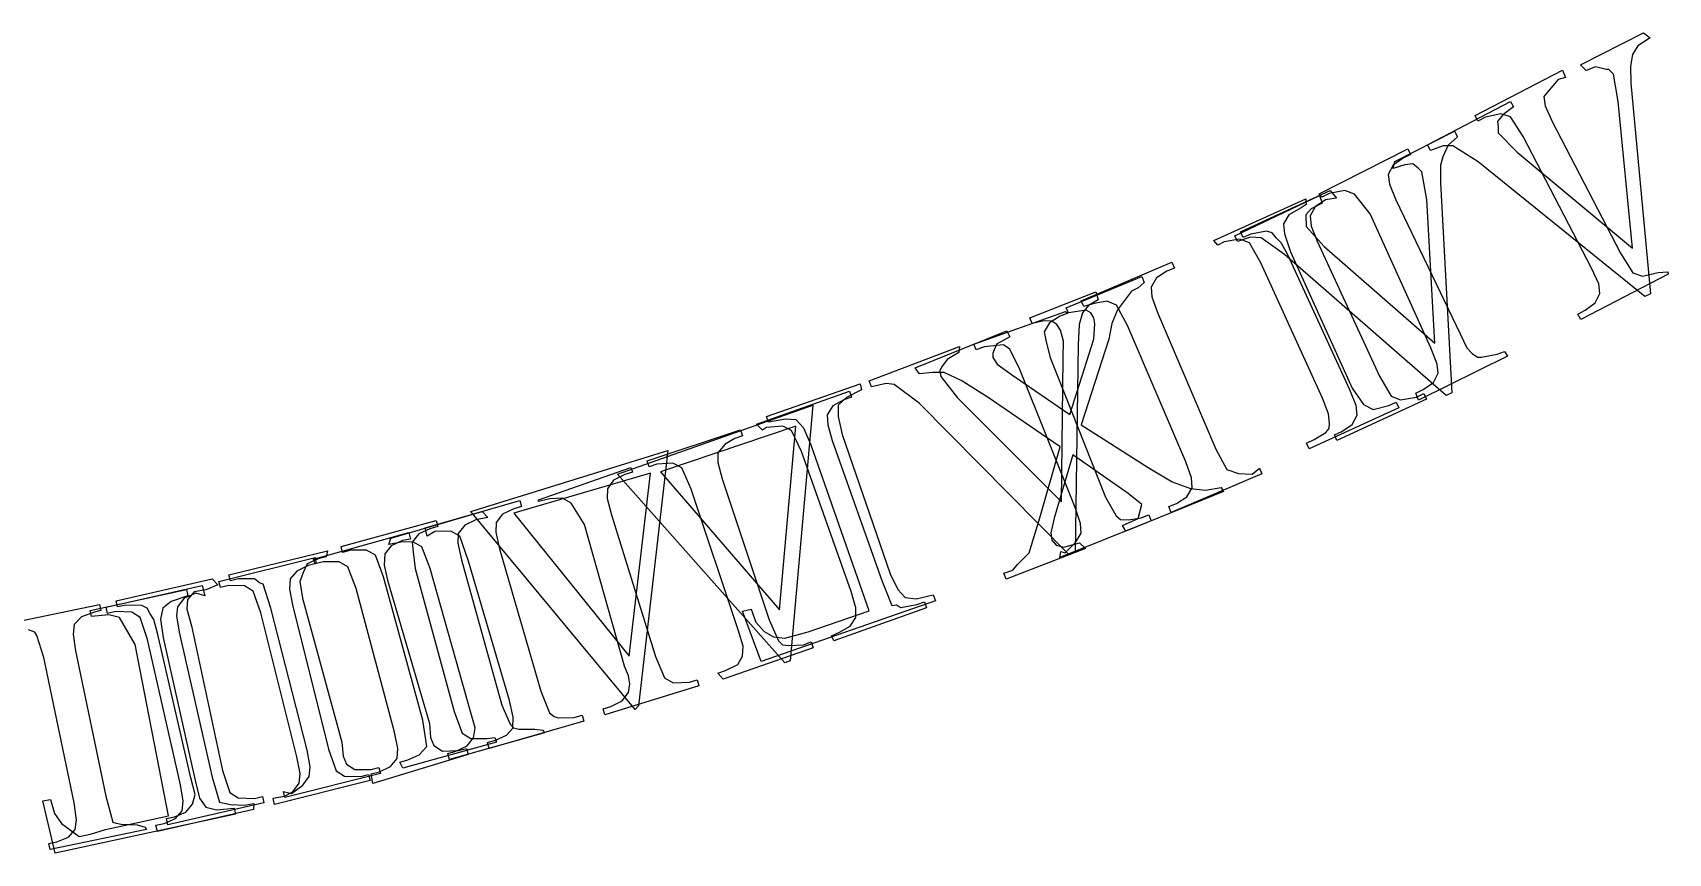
# Model space of a CAD drawing. Header units: millimetres. Extents: x -330 to 330, y -330 to 331.
# Drawn here: x 64.4 to 154.1, y -323.5 to -278.4 of the extents above; entities that cross this region are included whole.
import ezdxf

# ---------------------------------------------------------------- set-up
doc = ezdxf.new("R2010")
doc.units = ezdxf.units.MM
for name, color, linetype in [('Layer 1', 7, 'Continuous'), ('Layer 1 (2)', 7, 'Continuous'), ('Layer 1 (3)', 7, 'Continuous')]:
    doc.layers.add(name, color=color, linetype=linetype)

msp = doc.modelspace()

# ---------------------------------------------------------------- linework, layer by layer
at = {"layer": 'Layer 1'}
for p, q in [((139.095, -285.5104, -90), (142.378, -283.8407, -90)), ((142.526, -284.1515, -90), (142.028375, -284.604762, -90)), ((142.378, -283.8407, -90), (142.526, -284.1515, -90)), ((141.734, -285.2525, -90), (141.603, -285.709675, -90)), ((142.028375, -284.604762, -90), (141.734, -285.2525, -90)), ((139.014, -285.8928, -90), (139.095, -285.5104, -90)), ((139.651125, -285.685875, -90), (139.014, -285.8928, -90)), ((140.085, -285.6261, -90), (139.651125, -285.685875, -90)), ((140.37675, -285.866862, -90), (140.085, -285.6261, -90)), ((140.586, -286.0729, -90), (140.37675, -285.866862, -90)), ((140.847, -287.5967, -90), (140.586, -286.0729, -90)), ((141.603, -285.709675, -90), (141.595, -286.6653, -90)), ((141.595, -286.6653, -90), (142.231, -298.1964, -90)), ((130.315, -289.5768, -90), (134.96, -287.3678, -90)), ((135.108, -287.7978, -90), (134.499625, -288.106338, -90)), ((134.96, -287.3678, -90), (135.108, -287.7978, -90)), ((141.295, -295.4691, -90), (140.847, -287.5967, -90)), ((134.499625, -288.106338, -90), (134.207, -288.4367, -90)), ((134.207, -288.4367, -90), (134.224, -289.0675, -90)), ((130.463, -289.8874, -90), (130.315, -289.5768, -90)), ((131.1775, -289.663275, -90), (130.463, -289.8874, -90)), ((131.769, -289.6832, -90), (131.1775, -289.663275, -90)), ((133.053, -290.6129, -90), (131.769, -289.6832, -90)), ((134.224, -289.0675, -90), (135.221, -290.169, -90)), ((141.92, -298.344, -90), (133.053, -290.6129, -90)), ((135.221, -290.169, -90), (141.295, -295.4691, -90)), ((121.066, -293.5392, -90), (125.215, -291.817, -90)), ((125.01175, -292.428138, -90), (124.658, -292.6238, -90)), ((125.343, -292.1361, -90), (125.01175, -292.428138, -90)), ((125.215, -291.817, -90), (125.343, -292.1361, -90)), ((124.658, -292.6238, -90), (123.883, -293.6384, -90)), ((121.194, -293.8109, -90), (121.066, -293.5392, -90)), ((122.167, -293.6593, -90), (121.194, -293.8109, -90)), ((122.42425, -293.801262, -90), (122.167, -293.6593, -90)), ((122.584, -294.0843, -90), (122.42425, -293.801262, -90)), ((122.647, -294.4031, -90), (122.584, -294.0843, -90)), ((123.883, -293.6384, -90), (123.580875, -294.393338, -90)), ((112.794, -296.8304, -90), (117.814, -294.8042, -90)), ((117.976, -295.1233, -90), (117.243, -295.5262, -90)), ((117.814, -294.8042, -90), (117.976, -295.1233, -90)), ((122.582, -295.2595, -90), (122.647, -294.4031, -90)), ((123.580875, -294.393338, -90), (123.416, -295.2484, -90)), ((117.243, -295.5262, -90), (117.041, -296.0263, -90)), ((117.041, -296.0263, -90), (117.055, -296.2541, -90)), ((121.269, -299.3881, -90), (122.582, -295.2595, -90)), ((123.416, -295.2484, -90), (121.896, -299.9474, -90)), ((113.018, -297.1494, -90), (112.794, -296.8304, -90)), ((117.055, -296.2541, -90), (117.293, -296.6195, -90)), ((117.293, -296.6195, -90), (118.073, -297.187, -90)), ((113.733125, -297.073375, -90), (113.018, -297.1494, -90)), ((114.386, -297.0854, -90), (113.733125, -297.073375, -90)), ((115.306375, -297.522775, -90), (114.386, -297.0854, -90)), ((116.727, -298.4229, -90), (115.306375, -297.522775, -90)), ((118.073, -297.187, -90), (121.269, -299.3881, -90)), ((120.748, -301.1534, -90), (116.727, -298.4229, -90)), ((142.231, -298.1964, -90), (141.92, -298.344, -90)), ((96.454, -302.6541, -90), (107.17, -298.8817, -90)), ((107.17, -298.8817, -90), (105.938, -312.9144, -90)), ((106.242, -300.0294, -90), (98.813, -302.5374, -90)), ((105.345, -310.1106, -90), (106.242, -300.0294, -90)), ((121.896, -299.9474, -90), (125.56, -302.2903, -90)), ((119.625, -305.057, -90), (120.748, -301.1534, -90)), ((121.43, -301.6003, -90), (120.413, -305.07, -90)), ((124.464, -303.723, -90), (121.43, -301.6003, -90)), ((125.56, -302.2903, -90), (126.8875, -303.074987, -90)), ((105.639, -313.0154, -90), (96.454, -302.6541, -90)), ((98.813, -302.5374, -90), (105.345, -310.1106, -90)), ((126.8875, -303.074987, -90), (127.882, -303.4447, -90)), ((129.703, -303.6074, -90), (124.342, -305.7905, -90)), ((125.22, -304.3231, -90), (124.464, -303.723, -90)), ((127.882, -303.4447, -90), (128.718625, -303.542713, -90)), ((128.718625, -303.542713, -90), (129.574, -303.4002, -90)), ((129.574, -303.4002, -90), (129.703, -303.6074, -90)), ((84.017, -306.1813, -90), (89.031, -304.7165, -90)), ((89.031, -304.7165, -90), (89.346, -305.0478, -90)), ((125.02, -305.1015, -90), (125.22, -304.3231, -90)), ((87.725, -305.9151, -90), (87.70175, -306.448412, -90)), ((88.076, -305.461275, -90), (87.725, -305.9151, -90)), ((88.694, -305.169, -90), (88.076, -305.461275, -90)), ((89.346, -305.0478, -90), (88.694, -305.169, -90)), ((119.031, -306.9721, -90), (119.625, -305.057, -90)), ((120.413, -305.07, -90), (120.226, -305.8876, -90)), ((120.226, -305.8876, -90), (120.287, -306.2744, -90)), ((124.165, -305.4711, -90), (125.02, -305.1015, -90)), ((124.342, -305.7905, -90), (124.165, -305.4711, -90)), ((83.922, -306.5125, -90), (84.017, -306.1813, -90)), ((84.575, -306.389, -90), (83.922, -306.5125, -90)), ((85.236, -306.3744, -90), (84.575, -306.389, -90)), ((85.72, -306.6535, -90), (85.236, -306.3744, -90)), ((86.18, -307.8386, -90), (85.72, -306.6535, -90)), ((87.70175, -306.448412, -90), (87.899, -307.3544, -90)), ((122.138, -306.7443, -90), (117.782, -308.4188, -90)), ((120.287, -306.2744, -90), (120.519, -306.5517, -90)), ((120.519, -306.5517, -90), (120.949, -306.6739, -90)), ((120.949, -306.6739, -90), (121.802, -306.4252, -90)), ((121.802, -306.4252, -90), (122.138, -306.7443, -90)), ((74.6, -308.5453, -90), (79.881, -307.2385, -90)), ((79.493, -307.6804, -90), (78.866625, -307.97725, -90)), ((79.927, -307.5724, -90), (79.493, -307.6804, -90)), ((79.881, -307.2385, -90), (79.927, -307.5724, -90)), ((87.899, -307.3544, -90), (90.107, -315.3382, -90)), ((118.135875, -307.923975, -90), (118.393, -307.6206, -90)), ((118.393, -307.6206, -90), (119.031, -306.9721, -90)), ((74.683, -308.8792, -90), (74.6, -308.5453, -90)), ((78.502, -308.3971, -90), (78.462375, -308.963275, -90)), ((78.866625, -307.97725, -90), (78.502, -308.3971, -90)), ((88.388, -315.6819, -90), (86.18, -307.8386, -90)), ((117.653, -308.0997, -90), (118.135875, -307.923975, -90)), ((117.782, -308.4188, -90), (117.653, -308.0997, -90)), ((68.415, -309.9645, -90), (73.685, -308.7636, -90)), ((72.69375, -309.46425, -90), (72.321, -309.9354, -90)), ((73.326, -309.1983, -90), (72.69375, -309.46425, -90)), ((73.828, -309.3348, -90), (73.326, -309.1983, -90)), ((73.685, -308.7636, -90), (73.828, -309.3348, -90)), ((75.125, -308.7691, -90), (74.683, -308.8792, -90)), ((76, -308.781, -90), (75.125, -308.7691, -90)), ((76.476, -309.0747, -90), (76, -308.781, -90)), ((76.899, -310.2728, -90), (76.476, -309.0747, -90)), ((78.462375, -308.963275, -90), (78.632, -309.841, -90)), ((68.492, -310.3, -90), (68.415, -309.9645, -90)), ((68.936, -310.1989, -90), (68.492, -310.3, -90)), ((69.811, -310.2283, -90), (68.936, -310.1989, -90)), ((70.281, -310.5315, -90), (69.811, -310.2283, -90)), ((72.321, -309.9354, -90), (72.270125, -310.431413, -90)), ((78.87, -318.1793, -90), (76.899, -310.2728, -90)), ((78.632, -309.841, -90), (80.602, -317.7475, -90)), ((70.68, -311.738, -90), (70.281, -310.5315, -90)), ((72.270125, -310.431413, -90), (72.421, -311.3412, -90)), ((72.491, -319.7065, -90), (70.68, -311.738, -90)), ((72.421, -311.3412, -90), (74.232, -319.2858, -90)), ((105.938, -312.9144, -90), (105.639, -313.0154, -90)), ((88.660625, -316.588413, -90), (88.388, -315.6819, -90)), ((90.107, -315.3382, -90), (90.567, -316.3828, -90)), ((88.553, -317.1239, -90), (88.660625, -316.588413, -90)), ((90.567, -316.3828, -90), (90.76175, -316.586362, -90)), ((90.76175, -316.586362, -90), (91.042, -316.6643, -90)), ((91.042, -316.6643, -90), (91.926, -316.6474, -90)), ((91.926, -316.6474, -90), (92.356, -316.7193, -90)), ((92.449, -316.8577, -90), (87.247, -318.3224, -90)), ((87.593, -317.8676, -90), (88.204625, -317.5769, -90)), ((88.204625, -317.5769, -90), (88.553, -317.1239, -90)), ((92.356, -316.7193, -90), (92.449, -316.8577, -90)), ((79.06125, -319.091513, -90), (78.87, -318.1793, -90)), ((80.602, -317.7475, -90), (81.026, -318.9458, -90)), ((87.154, -317.9912, -90), (87.593, -317.8676, -90)), ((87.247, -318.3224, -90), (87.154, -317.9912, -90)), ((74.232, -319.2858, -90), (74.631, -320.65897, -90)), ((78.99, -319.6255, -90), (79.06125, -319.091513, -90)), ((81.026, -318.9458, -90), (81.493, -319.2419, -90)), ((81.493, -319.2419, -90), (82.377, -319.2514, -90)), ((82.377, -319.2514, -90), (82.81, -319.1434, -90)), ((82.81, -319.1434, -90), (82.893, -319.4773, -90)), ((72.640125, -320.600901, -90), (72.491, -319.7065, -90)), ((82.893, -319.4773, -90), (77.649, -320.78412, -90)), ((78.201, -320.34015, -90), (78.6525, -320.089486, -90)), ((78.6525, -320.089486, -90), (78.99, -319.6255, -90)), ((76.488, -321.0614, -90), (71.219, -322.26234, -90)), ((72.211625, -321.56596, -90), (72.583, -321.13099, -90)), ((72.583, -321.13099, -90), (72.640125, -320.600901, -90)), ((74.631, -320.65897, -90), (75.23, -320.79735, -90)), ((75.23, -320.79735, -90), (75.976, -320.82486, -90)), ((75.976, -320.82486, -90), (76.516, -320.72565, -90)), ((76.516, -320.72565, -90), (76.488, -321.0614, -90)), ((77.566, -320.45022, -90), (78.201, -320.34015, -90)), ((77.649, -320.78412, -90), (77.566, -320.45022, -90)), ((71.142, -321.92685, -90), (71.586, -321.82552, -90)), ((71.219, -322.26234, -90), (71.142, -321.92685, -90)), ((71.586, -321.82552, -90), (72.211625, -321.56596, -90))]:
    msp.add_line(p, q, dxfattribs=at)
at = {"layer": 'Layer 1 (2)'}
for p, q in [((143.499, -282.9755), (148.299, -280.4918)), ((148.299, -280.4918), (148.457, -280.8974)), ((148.061, -281.0025), (147.262, -281.929)), ((148.457, -280.8974), (148.061, -281.0025)), ((147.262, -281.929), (147.3465, -282.456087)), ((147.3465, -282.456087), (147.722, -283.3038)), ((143.658, -283.2811), (143.499, -282.9755)), ((144.062, -283.0715), (143.658, -283.2811)), ((144.917, -282.8808), (144.062, -283.0715)), ((145.447, -283.0564), (144.917, -282.8808)), ((146.136, -284.1246), (145.447, -283.0564)), ((147.722, -283.3038), (151.467, -290.5407)), ((149.881, -291.3614), (146.136, -284.1246)), ((134.94, -287.2818), (139.813, -284.813)), ((139.962, -285.1231), (139.559, -285.3162)), ((139.813, -284.813), (139.962, -285.1231)), ((139.0005, -285.710763), (138.733, -286.2182)), ((139.559, -285.3162), (139.0005, -285.710763)), ((138.733, -286.2182), (138.8015, -286.747687)), ((138.8015, -286.747687), (139.152, -287.6062)), ((129.174, -289.8298), (134.219, -287.5472)), ((134.235, -287.8602), (133.962, -288.0454)), ((134.219, -287.5472), (134.235, -287.8602)), ((135.089, -287.4612), (134.94, -287.2818)), ((135.5, -287.2641), (135.089, -287.4612)), ((136.36, -287.099), (135.5, -287.2641)), ((136.885, -287.2908), (136.36, -287.099)), ((137.751, -288.3788), (136.885, -287.2908)), ((139.152, -287.6062), (142.676, -294.9526)), ((133.278875, -288.428575), (132.985, -288.9304)), ((133.962, -288.0454), (133.278875, -288.428575)), ((141.066, -295.7252), (137.751, -288.3788)), ((130.595, -289.7636), (129.732, -289.9113)), ((131.116, -289.9658), (130.595, -289.7636)), ((132.985, -288.9304), (133.042875, -289.478525)), ((133.042875, -289.478525), (133.376, -290.4648)), ((129.395, -290.0999), (129.174, -289.8298)), ((129.732, -289.9113), (129.395, -290.0999)), ((131.75, -291.067), (131.116, -289.9658)), ((133.376, -290.4648), (136.752, -297.9472)), ((151.467, -290.5407), (152.156, -291.6088)), ((135.127, -298.4824), (131.75, -291.067)), ((150.28925, -292.210238), (149.881, -291.3614)), ((153.541, -291.5937), (154.073, -291.5575)), ((154.073, -291.5575), (154.096, -291.6943)), ((154.096, -291.6943), (149.296, -294.1779)), ((150.333, -292.7407), (150.28925, -292.210238)), ((152.156, -291.6088), (152.678, -291.7887)), ((152.678, -291.7887), (153.541, -291.5937)), ((119.072, -294.0747), (122.69, -292.6497)), ((122.816, -293.0868), (122.290375, -293.396912)), ((122.69, -292.6497), (122.816, -293.0868)), ((149.542, -293.6625), (150.083, -293.2547)), ((150.083, -293.2547), (150.333, -292.7407)), ((119.198, -294.3949), (119.072, -294.0747)), ((119.870625, -294.245688), (119.198, -294.3949)), ((120.28, -294.2737), (119.870625, -294.245688)), ((121.965, -293.8049), (121.790875, -294.454575)), ((122.290375, -293.396912), (121.965, -293.8049)), ((149.138, -293.8721), (149.542, -293.6625)), ((149.296, -294.1779), (149.138, -293.8721)), ((120.56025, -294.45185), (120.28, -294.2737)), ((120.749, -294.7536), (120.56025, -294.45185)), ((120.92675, -295.35895), (120.749, -294.7536)), ((121.790875, -294.454575), (121.718, -295.5712)), ((142.676, -294.9526), (143.048, -295.736925)), ((110.262, -297.545), (115.219, -295.6598)), ((115.174, -295.98), (114.53875, -296.364938)), ((115.219, -295.6598), (115.174, -295.98)), ((120.905, -296.2919), (120.92675, -295.35895)), ((121.718, -295.5712), (121.559, -306.9615)), ((141.41475, -296.620537), (141.066, -295.7252)), ((143.048, -295.736925), (143.333, -296.0408)), ((143.333, -296.0408), (143.637625, -296.247788)), ((144.718, -296.0676), (145.12, -295.9363)), ((145.12, -295.9363), (145.269, -296.1848)), ((114.223, -296.7936), (114.1375, -296.997675)), ((114.53875, -296.364938), (114.223, -296.7936)), ((120.812, -304.1765), (120.905, -296.2919)), ((145.269, -296.1848), (140.397, -298.606)), ((141.477, -297.1174), (141.41475, -296.620537)), ((143.637625, -296.247788), (143.85, -296.2366)), ((143.85, -296.2366), (144.718, -296.0676)), ((104.626, -299.491), (109.763, -297.7072)), ((109.763, -297.7072), (109.85, -298.0321)), ((110.388, -297.8651), (110.262, -297.545)), ((111.19075, -297.689825), (110.388, -297.8651)), ((111.641, -297.7463), (111.19075, -297.689825)), ((113.012, -298.7663), (111.641, -297.7463)), ((114.1375, -296.997675), (114.196, -297.3048)), ((114.196, -297.3048), (115.116, -298.4721)), ((140.659, -298.0152), (141.21125, -297.623712)), ((141.21125, -297.623712), (141.477, -297.1174)), ((109.02075, -298.453862), (108.559, -298.8766)), ((109.85, -298.0321), (109.02075, -298.453862)), ((115.116, -298.4721), (120.812, -304.1765)), ((135.4575, -299.348813), (135.127, -298.4824)), ((136.752, -297.9472), (137.387, -298.8436)), ((138.771, -298.8978), (139.177, -298.7129)), ((139.177, -298.7129), (139.32, -299.0261)), ((140.248, -298.2125), (140.659, -298.0152)), ((140.397, -298.606), (140.248, -298.2125)), ((104.739, -299.8159), (104.626, -299.491)), ((108.559, -298.8766), (108.561375, -299.488487)), ((108.561375, -299.488487), (108.773, -300.4771)), ((121.238, -307.0877), (113.012, -298.7663)), ((139.32, -299.0261), (134.401, -301.2658)), ((135.509, -299.8826), (135.4575, -299.348813)), ((137.387, -298.8436), (137.9, -299.1113)), ((137.9, -299.1113), (138.771, -298.8978)), ((105.675, -299.648587), (104.739, -299.8159)), ((106.263, -299.6783), (105.675, -299.648587)), ((106.675375, -300.130362), (106.263, -299.6783)), ((107.087, -301.0655), (106.675375, -300.130362)), ((108.773, -300.4771), (111.415, -308.1283)), ((134.674, -300.7637), (135.316125, -300.38345)), ((135.316125, -300.38345), (135.486109, -300.1481)), ((135.486109, -300.1481), (135.509, -299.8826)), ((88.412, -304.7017), (99.222, -301.3711)), ((99.222, -301.3711), (97.616, -315.366)), ((110.259, -310.155), (107.087, -301.0655)), ((134.259, -300.9526), (134.674, -300.7637)), ((134.401, -301.2658), (134.259, -300.9526)), ((98.264, -302.5985), (90.77, -304.8025)), ((97.098, -312.6448), (98.264, -302.5985)), ((97.423, -315.5684), (88.412, -304.7017)), ((90.77, -304.8025), (97.098, -312.6448)), ((81.293, -306.6258), (86.507, -305.2044)), ((86.167, -305.6539), (85.56025, -305.941287)), ((86.598, -305.5365), (86.167, -305.6539)), ((86.507, -305.2044), (86.598, -305.5365)), ((81.383, -306.9578), (81.293, -306.6258)), ((85.56025, -305.941287), (85.192, -306.3921)), ((85.192, -306.3921), (85.242125, -306.925137)), ((75.144, -308.1791), (80.546, -306.8631)), ((79.43375, -307.58035), (79.231, -308.0241)), ((80.037, -307.3055), (79.43375, -307.58035)), ((80.47, -307.197), (80.037, -307.3055)), ((80.546, -306.8631), (80.47, -307.197)), ((81.823, -306.8379), (81.383, -306.9578)), ((82.698, -306.8308), (81.823, -306.8379)), ((83.18, -307.1139), (82.698, -306.8308)), ((83.63, -308.3024), (83.18, -307.1139)), ((85.242125, -306.925137), (85.353, -307.8328)), ((121.559, -306.9615), (121.238, -307.0877)), ((68.964, -309.6089), (74.231, -308.3985)), ((74.231, -308.3985), (74.539, -308.734)), ((75.228, -308.513), (75.144, -308.1791)), ((75.67, -308.4019), (75.228, -308.513)), ((76.546, -308.4122), (75.67, -308.4019)), ((76.829375, -308.618913), (76.546, -308.4122)), ((79.231, -308.0241), (79.031, -308.556475)), ((79.031, -308.556475), (79.179, -309.4676)), ((85.773, -316.164), (83.63, -308.3024)), ((85.353, -307.8328), (87.496, -315.6943)), ((111.415, -308.1283), (111.827625, -308.992263)), ((73.24175, -309.119013), (72.869, -309.5325)), ((73.874, -309.0173), (73.24175, -309.119013)), ((74.539, -308.734), (73.874, -309.0173)), ((77.022, -308.7051), (76.829375, -308.618913)), ((77.447, -310.0122), (77.022, -308.7051)), ((79.179, -309.4676), (81.347, -317.3707)), ((111.827625, -308.992263), (112.244, -309.433)), ((112.244, -309.433), (112.8365, -309.501825)), ((112.8365, -309.501825), (113.78, -309.2909)), ((113.78, -309.2909), (113.894, -309.6158)), ((62.755, -310.9149), (68.045, -309.8105)), ((67.769, -310.2386), (67.0525, -310.487925)), ((68.115, -310.1474), (67.769, -310.2386)), ((68.045, -309.8105), (68.115, -310.1474)), ((69.041, -309.9444), (68.964, -309.6089)), ((69.486, -309.8423), (69.041, -309.9444)), ((70.361, -309.8703), (69.486, -309.8423)), ((70.662, -310.014075), (70.361, -309.8703)), ((70.831, -310.3323), (70.662, -310.014075)), ((71.024375, -310.630063), (70.831, -310.3323)), ((72.869, -309.5325), (72.834, -310.063825)), ((72.834, -310.063825), (73.087, -310.9784)), ((79.432, -317.8057), (77.447, -310.0122)), ((103.323, -310.182), (103.792, -310.0624)), ((104.339, -312.9506), (103.323, -310.182)), ((103.792, -310.0624), (104.053875, -310.7846)), ((113.894, -309.6158), (104.339, -312.9506)), ((106.922, -311.32), (110.259, -310.155)), ((64.505875, -311.33355), (64.146, -311.2041)), ((66.66, -310.9168), (66.6, -311.4472)), ((67.0525, -310.487925), (66.66, -310.9168)), ((71.232, -311.3785), (71.024375, -310.630063)), ((73.087, -310.9784), (74.798, -318.9199)), ((104.053875, -310.7846), (104.498, -311.2893)), ((104.498, -311.2893), (105.02, -311.579162)), ((64.61, -311.5158), (64.505875, -311.33355)), ((64.986, -312.7294), (64.61, -311.5158)), ((66.6, -311.4472), (66.735, -312.3646)), ((73.057, -319.3199), (71.232, -311.3785)), ((105.02, -311.579162), (105.644, -311.6573)), ((105.644, -311.6573), (106.922, -311.32)), ((66.651, -320.70607), (64.986, -312.7294)), ((66.735, -312.3646), (68.4, -320.34094)), ((87.496, -315.6943), (87.945, -316.8831)), ((97.616, -315.366), (97.423, -315.5684)), ((86.004, -317.6073), (85.773, -316.164)), ((81.347, -317.3707), (81.4095, -318.134675)), ((89.824, -317.3736), (84.686, -318.795)), ((87.945, -316.8831), (88.418, -317.1686)), ((88.418, -317.1686), (89.303, -317.1591)), ((89.303, -317.1591), (89.734, -317.1083)), ((89.734, -317.1083), (89.824, -317.3736)), ((79.60075, -318.7174), (79.432, -317.8057)), ((81.4095, -318.134675), (81.589, -318.5682)), ((84.52, -318.4629), (84.959, -318.3431)), ((84.686, -318.795), (84.52, -318.4629)), ((84.959, -318.3431), (85.583125, -318.057512)), ((85.583125, -318.057512), (86.004, -317.6073)), ((73.28625, -320.23474), (73.057, -319.3199)), ((74.798, -318.9199), (75.199, -320.12557)), ((83.458, -319.0966), (78.216, -320.41264)), ((79.193875, -319.720891), (79.555, -319.2517)), ((79.555, -319.2517), (79.60075, -318.7174)), ((81.589, -318.5682), (82.057, -318.8632)), ((82.057, -318.8632), (82.941, -318.8714)), ((82.941, -318.8714), (83.374, -318.7627)), ((83.374, -318.7627), (83.458, -319.0966)), ((73.151, -320.76798), (73.28625, -320.23474)), ((75.199, -320.12557), (75.66, -320.43011)), ((78.216, -320.41264), (78.132, -320.07874)), ((78.132, -320.07874), (78.574, -320.17743)), ((78.574, -320.17743), (79.193875, -319.720891)), ((66.78375, -321.623773), (66.651, -320.70607)), ((68.4, -320.34094), (68.777, -321.75699)), ((77.056, -320.69125), (71.789, -321.90172)), ((72.7815, -321.20368), (73.151, -320.76798)), ((75.66, -320.43011), (76.544, -320.45604)), ((76.544, -320.45604), (76.979, -320.35602)), ((76.979, -320.35602), (77.056, -320.69125)), ((66.717, -322.15572), (66.78375, -321.623773)), ((68.777, -321.75699), (68.959875, -321.821617)), ((68.959875, -321.821617), (69.232, -321.86838)), ((69.232, -321.86838), (70.115, -321.91204)), ((70.115, -321.91204), (70.552, -322.03745)), ((70.552, -322.03745), (70.622, -322.15757)), ((71.712, -321.56623), (72.157, -321.46436)), ((71.789, -321.90172), (71.712, -321.56623)), ((72.157, -321.46436), (72.7815, -321.20368)), ((65.262, -322.92486), (65.708, -322.83199)), ((65.332, -323.26194), (65.262, -322.92486)), ((70.622, -322.15757), (65.332, -323.26194)), ((65.708, -322.83199), (66.338125, -322.583945)), ((66.338125, -322.583945), (66.717, -322.15572))]:
    msp.add_line(p, q, dxfattribs=at)
at = {"layer": 'Layer 1 (3)'}
for p, q in [((149.282, -280.2061, -140), (152.729, -278.4342, -140)), ((153.102, -278.713, -140), (152.433375, -279.158, -140)), ((152.729, -278.4342, -140), (153.102, -278.713, -140)), ((152.13, -279.633, -140), (152.022, -280.271388, -140)), ((152.433375, -279.158, -140), (152.13, -279.633, -140)), ((149.586, -280.5111, -140), (149.282, -280.2061, -140)), ((150.111625, -280.316513, -140), (149.586, -280.5111, -140)), ((150.692, -280.4529, -140), (150.111625, -280.316513, -140)), ((150.834375, -280.446488, -140), (150.692, -280.4529, -140)), ((151.099, -280.7046, -140), (150.834375, -280.446488, -140)), ((151.338, -282.2177, -140), (151.099, -280.7046, -140)), ((152.022, -280.271388, -140), (152.049, -281.207, -140)), ((152.049, -281.207, -140), (153.112, -292.7592, -140)), ((140.886, -284.5857, -140), (145.447, -282.2066, -140)), ((145.606, -282.5117, -140), (145.013125, -282.946775, -140)), ((145.447, -282.2066, -140), (145.606, -282.5117, -140)), ((152.128, -290.2637, -140), (151.338, -282.2177, -140)), ((145.013125, -282.946775, -140), (144.733, -283.3025, -140)), ((144.733, -283.3025, -140), (144.760125, -283.618063, -140)), ((144.760125, -283.618063, -140), (144.773, -283.9322, -140)), ((144.773, -283.9322, -140), (145.811, -284.9961, -140)), ((141.045, -284.8908, -140), (140.886, -284.5857, -140)), ((141.743375, -284.64055, -140), (141.045, -284.8908, -140)), ((142.279, -284.6408, -140), (141.743375, -284.64055, -140)), ((143.66, -285.52, -140), (142.279, -284.6408, -140)), ((145.811, -284.9961, -140), (152.128, -290.2637, -140)), ((152.807, -292.9182, -140), (143.66, -285.52, -140)), ((130.639, -289.3654, -140), (135.546, -287.1006, -140)), ((135.285, -287.6004, -140), (134.719875, -287.986387, -140)), ((135.904, -287.5226, -140), (135.285, -287.6004, -140)), ((135.546, -287.1006, -140), (135.904, -287.5226, -140)), ((134.719875, -287.986387, -140), (134.445, -288.4896, -140)), ((134.445, -288.4896, -140), (134.50525, -289.047675, -140)), ((130.783, -289.6779, -140), (130.639, -289.3654, -140)), ((131.197, -289.4869, -140), (130.783, -289.6779, -140)), ((132.059, -289.3347, -140), (131.197, -289.4869, -140)), ((132.35975, -289.417012, -140), (132.059, -289.3347, -140)), ((132.581, -289.6842, -140), (132.35975, -289.417012, -140)), ((132.860125, -289.960313, -140), (132.581, -289.6842, -140)), ((134.50525, -289.047675, -140), (134.843, -289.8837, -140)), ((133.221, -290.6322, -140), (132.860125, -289.960313, -140)), ((136.636, -298.0305, -140), (133.221, -290.6322, -140)), ((134.843, -289.8837, -140), (138.257, -297.2823, -140)), ((121.899, -293.1511, -140), (126.872, -291.0355, -140)), ((126.596, -291.5268, -140), (126.01975, -291.895713, -140)), ((127.006, -291.3522, -140), (126.596, -291.5268, -140)), ((126.872, -291.0355, -140), (127.006, -291.3522, -140)), ((126.01975, -291.895713, -140), (125.73, -292.3904, -140)), ((125.73, -292.3904, -140), (125.774, -292.922475, -140)), ((122.033, -293.4678, -140), (121.899, -293.1511, -140)), ((122.596, -293.2892, -140), (122.033, -293.4678, -140)), ((123.319, -293.1632, -140), (122.596, -293.2892, -140)), ((123.835, -293.3783, -140), (123.319, -293.1632, -140)), ((125.774, -292.922475, -140), (126.085, -293.7961, -140)), ((153.112, -292.7592, -140), (152.807, -292.9182, -140)), ((116.012, -295.5268, -140), (121.026, -293.7403, -140)), ((120.74, -293.9975, -140), (120.15725, -294.354663, -140)), ((121.155, -293.831, -140), (120.74, -293.9975, -140)), ((121.026, -293.7403, -140), (121.155, -293.831, -140)), ((124.442, -294.4952, -140), (123.835, -293.3783, -140)), ((126.085, -293.7961, -140), (129.275, -301.2941, -140)), ((120.15725, -294.354663, -140), (119.858, -294.8436, -140)), ((119.858, -294.8436, -140), (119.96975, -295.4076, -140)), ((127.631, -301.9932, -140), (124.442, -294.4952, -140)), ((116.14, -295.8461, -140), (116.012, -295.5268, -140)), ((116.563, -295.6763, -140), (116.14, -295.8461, -140)), ((117.629, -295.5678, -140), (116.563, -295.6763, -140)), ((117.981, -295.7932, -140), (117.629, -295.5678, -140)), ((118.527, -296.9219, -140), (117.981, -295.7932, -140)), ((119.96975, -295.4076, -140), (120.185, -296.256, -140)), ((121.566, -304.4826, -140), (118.527, -296.9219, -140)), ((120.185, -296.256, -140), (123.223, -303.9215, -140)), ((138.257, -297.2823, -140), (138.897, -298.3803, -140)), ((104.089, -299.9244, -140), (109.181, -298.1131, -140)), ((108.876, -298.5869, -140), (108.27875, -298.920313, -140)), ((109.296, -298.4372, -140), (108.876, -298.5869, -140)), ((109.181, -298.1131, -140), (109.296, -298.4372, -140)), ((140.831, -298.5531, -140), (135.924, -300.8176, -140)), ((136.97075, -298.89515, -140), (136.636, -298.0305, -140)), ((138.897, -298.3803, -140), (139.411, -298.5835, -140)), ((139.411, -298.5835, -140), (140.281, -298.4276, -140)), ((140.281, -298.4276, -140), (140.687, -298.2406, -140)), ((140.687, -298.2406, -140), (140.831, -298.5531, -140)), ((108.27875, -298.920313, -140), (107.959, -299.3966, -140)), ((107.959, -299.3966, -140), (108.001, -299.955362, -140)), ((136.752, -299.930975, -140), (137.025, -299.4286, -140)), ((137.025, -299.4286, -140), (136.97075, -298.89515, -140)), ((98.078, -301.9373, -140), (103.205, -300.2287, -140)), ((103.205, -300.2287, -140), (103.314, -300.5554, -140)), ((104.421, -300.2485, -140), (104.089, -299.9244, -140)), ((104.634, -300.0958, -140), (104.421, -300.2485, -140)), ((105.533, -300.0226, -140), (104.634, -300.0958, -140)), ((106.009, -300.2684, -140), (105.533, -300.0226, -140)), ((106.547, -301.4198, -140), (106.009, -300.2684, -140)), ((108.001, -299.955362, -140), (108.229, -300.8211, -140)), ((135.78, -300.5052, -140), (136.194, -300.3141, -140)), ((135.924, -300.8176, -140), (135.78, -300.5052, -140)), ((136.194, -300.3141, -140), (136.752, -299.930975, -140)), ((102.360375, -301.017675, -140), (101.958, -301.4876, -140)), ((102.891, -300.6964, -140), (102.360375, -301.017675, -140)), ((103.314, -300.5554, -140), (102.891, -300.6964, -140)), ((109.278, -309.0967, -140), (106.547, -301.4198, -140)), ((108.229, -300.8211, -140), (110.96, -308.4982, -140)), ((129.275, -301.2941, -140), (129.881, -302.4107, -140)), ((92.132, -304.0617, -140), (97.183, -302.2996, -140)), ((97.183, -302.2996, -140), (97.285, -302.5544, -140)), ((98.187, -302.2638, -140), (98.078, -301.9373, -140)), ((98.619, -302.1196, -140), (98.187, -302.2638, -140)), ((99.493, -302.0638, -140), (98.619, -302.1196, -140)), ((99.99, -302.3199, -140), (99.493, -302.0638, -140)), ((100.505, -303.4817, -140), (99.99, -302.3199, -140)), ((101.958, -301.4876, -140), (101.959625, -302.021375, -140)), ((101.959625, -302.021375, -140), (102.199, -302.9171, -140)), ((127.94025, -302.867513, -140), (127.631, -301.9932, -140)), ((131.264, -302.6594, -140), (131.675, -302.3252, -140)), ((131.675, -302.3252, -140), (131.809, -302.6419, -140)), ((96.24825, -302.995987, -140), (95.91, -303.4592, -140)), ((96.858, -302.6869, -140), (96.24825, -302.995987, -140)), ((97.285, -302.5544, -140), (96.858, -302.6869, -140)), ((102.199, -302.9171, -140), (104.775, -310.6477, -140)), ((131.809, -302.6419, -140), (126.836, -304.7575, -140)), ((127.978, -303.4023, -140), (127.94025, -302.867513, -140)), ((129.881, -302.4107, -140), (130.517, -302.6295, -140)), ((130.517, -302.6295, -140), (131.264, -302.6594, -140)), ((85.915, -305.6055, -140), (91.107, -304.1051, -140)), ((91.107, -304.1051, -140), (91.202, -304.4358, -140)), ((92.745, -304.0238, -140), (92.124, -304.1593, -140)), ((92.124, -304.1593, -140), (92.132, -304.0617, -140)), ((93.434, -303.9857, -140), (92.745, -304.0238, -140)), ((93.926, -304.2517, -140), (93.434, -303.9857, -140)), ((95.91, -303.4592, -140), (95.901, -303.992913, -140)), ((95.901, -303.992913, -140), (96.123, -304.8933, -140)), ((103.081, -311.2123, -140), (100.505, -303.4817, -140)), ((123.223, -303.9215, -140), (123.807, -304.9454, -140)), ((127.121, -304.2625, -140), (127.6905, -303.896225, -140)), ((127.6905, -303.896225, -140), (127.978, -303.4023, -140)), ((90.15725, -304.856375, -140), (89.81, -305.3126, -140)), ((90.773, -304.5596, -140), (90.15725, -304.856375, -140)), ((91.202, -304.4358, -140), (90.773, -304.5596, -140)), ((94.65, -305.4238, -140), (93.926, -304.2517, -140)), ((96.123, -304.8933, -140), (98.542, -312.6739, -140)), ((121.857, -305.363075, -140), (121.566, -304.4826, -140)), ((123.807, -304.9454, -140), (124.04225, -305.142275, -140)), ((125.187, -305.0623, -140), (125.601, -304.8959, -140)), ((125.601, -304.8959, -140), (125.73, -305.2153, -140)), ((126.701, -304.4408, -140), (127.121, -304.2625, -140)), ((126.836, -304.7575, -140), (126.701, -304.4408, -140)), ((79.788, -307.3266, -140), (85.009, -305.8574, -140)), ((85.009, -305.8574, -140), (85.098, -306.2207, -140)), ((86.01, -306.0672, -140), (85.915, -305.6055, -140)), ((86.448, -305.8095, -140), (86.01, -306.0672, -140)), ((87.324, -305.7891, -140), (86.448, -305.8095, -140)), ((87.81, -306.0648, -140), (87.324, -305.7891, -140)), ((89.81, -305.3126, -140), (89.78975, -305.845975, -140)), ((89.78975, -305.845975, -140), (89.993, -306.7506, -140)), ((96.837, -313.2043, -140), (94.65, -305.4238, -140)), ((125.73, -305.2153, -140), (120.715, -307.2303, -140)), ((121.5865, -306.4153, -140), (121.884, -305.8984, -140)), ((121.884, -305.8984, -140), (121.857, -305.363075, -140)), ((124.04225, -305.142275, -140), (124.495, -305.1743, -140)), ((124.495, -305.1743, -140), (125.187, -305.0623, -140)), ((84.04425, -306.589375, -140), (83.688, -307.0385, -140)), ((84.666, -306.3051, -140), (84.04425, -306.589375, -140)), ((85.098, -306.2207, -140), (84.666, -306.3051, -140)), ((88.277, -307.4298, -140), (87.81, -306.0648, -140)), ((89.993, -306.7506, -140), (92.255, -314.5786, -140)), ((121.01, -306.9721, -140), (121.5865, -306.4153, -140)), ((79.877, -307.5854, -140), (79.788, -307.3266, -140)), ((80.317, -307.4677, -140), (79.877, -307.5854, -140)), ((81.192, -307.4647, -140), (80.317, -307.4677, -140)), ((81.673, -307.7502, -140), (81.192, -307.4647, -140)), ((83.688, -307.0385, -140), (83.657, -307.652675, -140)), ((83.657, -307.652675, -140), (83.842, -308.48, -140)), ((90.54, -315.0744, -140), (88.277, -307.4298, -140)), ((120.715, -307.2303, -140), (120.77, -306.911, -140)), ((120.77, -306.911, -140), (121.01, -306.9721, -140)), ((82.117, -308.9411, -140), (81.673, -307.7502, -140)), ((83.842, -308.48, -140), (86.144, -316.3521, -140)), ((110.96, -308.4982, -140), (111.498, -309.8613, -140)), ((67.536, -310.1439, -140), (72.827, -308.9969, -140)), ((72.9, -309.3332, -140), (71.98525, -309.6457, -140)), ((72.827, -308.9969, -140), (72.9, -309.3332, -140)), ((84.221, -316.8133, -140), (82.117, -308.9411, -140)), ((109.533, -309.988112, -140), (109.278, -309.0967, -140)), ((67.61, -310.4802, -140), (67.536, -310.1439, -140)), ((68.56375, -310.387425, -140), (67.61, -310.4802, -140)), ((69.138, -310.5294, -140), (68.56375, -310.387425, -140)), ((71.516, -310.014, -140), (71.396125, -310.61575, -140)), ((71.98525, -309.6457, -140), (71.516, -310.014, -140)), ((113.409, -309.9965, -140), (108.317, -311.8079, -140)), ((109.539, -310.5241, -140), (109.533, -309.988112, -140)), ((111.498, -309.8613, -140), (111.770375, -309.840962, -140)), ((111.770375, -309.840962, -140), (111.991, -309.9698, -140)), ((111.991, -309.9698, -140), (112.873, -309.8219, -140)), ((112.873, -309.8219, -140), (113.293, -309.6724, -140)), ((113.293, -309.6724, -140), (113.409, -309.9965, -140)), ((69.997, -312.0068, -140), (69.138, -310.5294, -140)), ((71.396125, -310.61575, -140), (71.532, -311.6285, -140)), ((103.354125, -312.108587, -140), (103.081, -311.2123, -140)), ((104.775, -310.6477, -140), (105.29, -311.8095, -140)), ((108.631, -311.3308, -140), (109.2215, -310.999788, -140)), ((109.2215, -310.999788, -140), (109.539, -310.5241, -140)), ((71.827, -321.41568, -140), (69.997, -312.0068, -140)), ((71.532, -311.6285, -140), (73.291, -319.4646, -140)), ((107.193, -312.195, -140), (102.249, -313.9036, -140)), ((103.313, -312.6448, -140), (103.354125, -312.108587, -140)), ((105.29, -311.8095, -140), (105.5045, -312.024313, -140)), ((105.5045, -312.024313, -140), (105.869, -312.0685, -140)), ((105.869, -312.0685, -140), (106.661, -312.0336, -140)), ((106.661, -312.0336, -140), (107.084, -311.8685, -140)), ((107.084, -311.8685, -140), (107.193, -312.195, -140)), ((108.202, -311.5361, -140), (108.631, -311.3308, -140)), ((108.317, -311.8079, -140), (108.202, -311.5361, -140)), ((98.542, -312.6739, -140), (99.034, -313.846, -140)), ((103.054625, -313.11385, -140), (103.313, -312.6448, -140)), ((97.070016, -313.722203, -140), (96.837, -313.2043, -140)), ((97.143375, -314.163325, -140), (97.070016, -313.722203, -140)), ((99.034, -313.846, -140), (99.516, -314.1148, -140)), ((100.4, -314.0738, -140), (100.826, -313.9412, -140)), ((100.826, -313.9412, -140), (100.928, -314.2698, -140)), ((101.957, -313.5771, -140), (102.389, -313.4329, -140)), ((102.249, -313.9036, -140), (101.957, -313.5771, -140)), ((102.389, -313.4329, -140), (103.054625, -313.11385, -140)), ((92.255, -314.5786, -140), (92.723, -315.7605, -140)), ((100.928, -314.2698, -140), (95.768, -315.8748, -140)), ((96.707875, -315.1037, -140), (97.071, -314.6413, -140)), ((97.071, -314.6413, -140), (97.143375, -314.163325, -140)), ((99.516, -314.1148, -140), (100.4, -314.0738, -140)), ((90.741, -315.9913, -140), (90.54, -315.0744, -140)), ((92.723, -315.7605, -140), (92.992625, -315.959087, -140)), ((95.666, -315.5462, -140), (96.101, -315.4107, -140)), ((95.768, -315.8748, -140), (95.666, -315.5462, -140)), ((96.101, -315.4107, -140), (96.707875, -315.1037, -140)), ((86.144, -316.3521, -140), (86.2055, -317.112438, -140)), ((94.609, -316.2224, -140), (89.417, -317.7229, -140)), ((90.368875, -316.9824, -140), (90.714, -316.6082, -140)), ((90.714, -316.6082, -140), (90.741, -315.9913, -140)), ((92.992625, -315.959087, -140), (93.2, -316.0388, -140)), ((93.2, -316.0388, -140), (94.084, -316.0158, -140)), ((94.084, -316.0158, -140), (94.513, -315.8917, -140)), ((94.513, -315.8917, -140), (94.609, -316.2224, -140)), ((84.40375, -317.722288, -140), (84.221, -316.8133, -140)), ((86.2055, -317.112438, -140), (86.39, -317.543, -140)), ((86.39, -317.543, -140), (86.861, -317.857, -140)), ((89.321, -317.3922, -140), (89.759, -317.2657, -140)), ((89.417, -317.7229, -140), (89.321, -317.3922, -140)), ((89.759, -317.2657, -140), (90.368875, -316.9824, -140)), ((88.266, -318.0428, -140), (83.045, -319.643, -140)), ((84.012, -318.70555, -140), (84.366, -318.2571, -140)), ((84.366, -318.2571, -140), (84.40375, -317.722288, -140)), ((86.861, -317.857, -140), (87.746, -317.8256, -140)), ((87.746, -317.8256, -140), (88.177, -317.7102, -140)), ((88.177, -317.7102, -140), (88.266, -318.0428, -140)), ((82.956, -319.1059, -140), (83.397, -318.9881, -140)), ((83.045, -319.643, -140), (82.956, -319.1059, -140)), ((83.397, -318.9881, -140), (84.012, -318.70555, -140)), ((73.291, -319.4646, -140), (73.533875, -320.442735, -140)), ((64.939, -320.596, -140), (65.351, -320.51901, -140)), ((65.609, -323.46778, -140), (64.939, -320.596, -140)), ((65.351, -320.51901, -140), (65.5825, -321.291918, -140)), ((73.533875, -320.442735, -140), (73.884, -320.94102, -140)), ((73.884, -320.94102, -140), (74.464625, -321.081646, -140)), ((74.464625, -321.081646, -140), (75.427, -320.98732, -140)), ((75.427, -320.98732, -140), (75.5, -321.3236, -140)), ((65.5825, -321.291918, -140), (65.97, -321.83822, -140)), ((75.5, -321.3236, -140), (65.609, -323.46778, -140)), ((65.97, -321.83822, -140), (66.937, -322.53751, -140)), ((68.372, -322.16445, -140), (71.827, -321.41568, -140)), ((66.937, -322.53751, -140), (67.554375, -322.417655, -140)), ((67.554375, -322.417655, -140), (68.372, -322.16445, -140))]:
    msp.add_line(p, q, dxfattribs=at)

doc.saveas('drawing.dxf')
